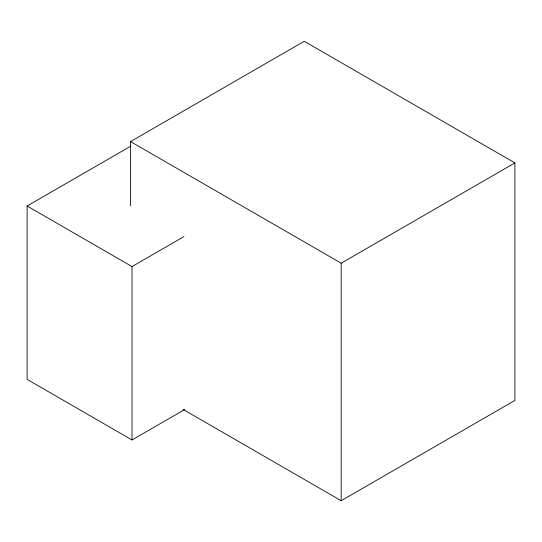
<?xml version="1.0" encoding="UTF-8"?>
<svg xmlns="http://www.w3.org/2000/svg" width="542" height="542" viewBox="0 0 542 542"><rect width="100%" height="100%" fill="white"/><g stroke="black" fill="none" stroke-linecap="round" stroke-linejoin="round"><path stroke-width="0.81" d="M130.527 205.818L130.527 141.584L304.238 41.287L514.9 162.912L514.9 400.416L341.182 500.713L183.189 409.495M184.666 409.562L132.018 439.955L27.1 379.38L27.1 206.001L130.934 146.055M27.1 206.001L132.018 266.576L183.934 236.603M130.527 141.584L341.182 263.202L514.9 162.912M341.182 263.202L341.182 500.713M132.018 266.576L132.018 439.955"/></g></svg>
